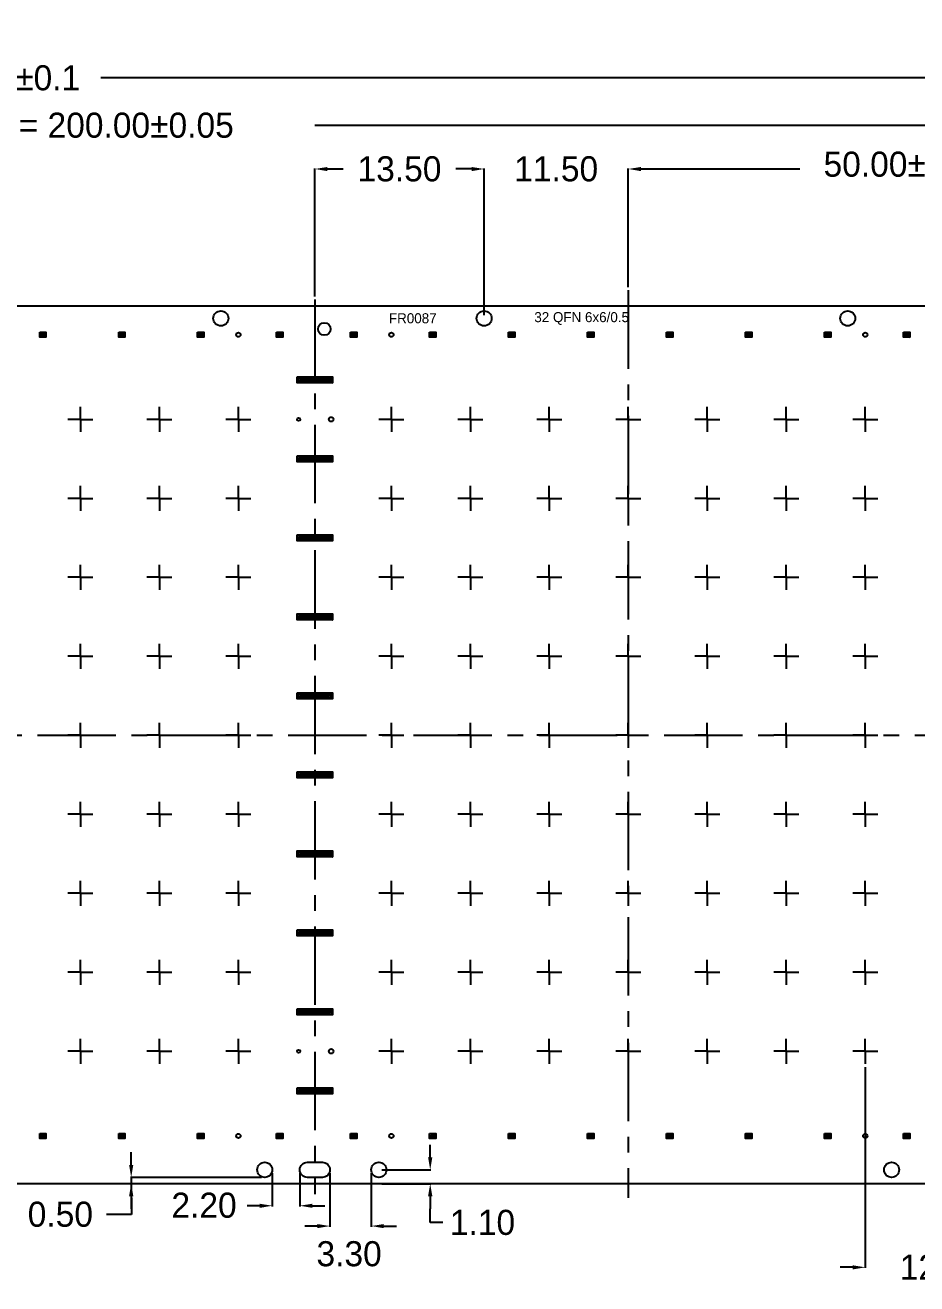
# Model space of a CAD drawing. Extents: x -347 to -72, y -334 to -144.
# Drawn here: x -196.7 to -125.6, y -244 to -143.6 of the extents above; entities that cross this region are included whole.
import ezdxf

# ---------------------------------------------------------------- set-up
doc = ezdxf.new("R2010")
doc.units = 0
doc.header["$LTSCALE"] = 5
doc.header["$MEASUREMENT"] = 0
doc.linetypes.add('CENTER', pattern=[2, 1.25, -0.25, 0.25, -0.25])
doc.layers.get('0').update_dxf_attribs({"linetype": 'CONTINUOUS'})
doc.layers.get('DEFPOINTS').update_dxf_attribs({"linetype": 'CONTINUOUS'})
for name, color, linetype in [('CENTER', 1, 'CENTER'), ('DIM', 3, 'CONTINUOUS'), ('Layer1', 4, 'CONTINUOUS')]:
    doc.layers.add(name, color=color, linetype=linetype)
doc.dimstyles.get("Standard").update_dxf_attribs({"dimtxt": 0.3, "dimasz": 0.2, "dimexe": 0.05, "dimexo": 0.15, "dimgap": 0.05, "dimtad": 0, "dimtoh": 1, "dimdec": 3, "dimdsep": 46, "dimtxsty": 'STANDARD', "dimcen": 0.5, "dimadec": 0, "dimazin": 0, "dimtfac": 1, "dimtdec": 3, "dimtofl": 0, "dimtmove": 0, "dimatfit": 3, "dimfxl": 1, "dimtolj": 1, "dimtzin": 0, "dimarcsym": 0})
pattern_1 = [(225, (100, 0.033), (0.088388348, -0.088388348), [])]

# ---------------------------------------------------------------- blocks, each defined once
blk = doc.blocks.new('*D0')
at = {"layer": 'DEFPOINTS', "color": 0, "linetype": 'Continuous', "transparency": 16777216}
for p in [(6.47, 208.23), (17.12, 208.73), (17.12, 208.23)]:
    blk.add_point(p, dxfattribs=at)
at = {"layer": 'DIM', "color": 0, "linetype": 'Continuous', "lineweight": -2, "transparency": 16777216}
for p, q in [((6.47, 209.73), (6.47, 210.73)), ((16.87, 208.73), (6.42, 208.73)), ((16.87, 208.23), (6.42, 208.23)), ((6.47, 208.73), (6.47, 208.23)), ((6.47, 208.48), (6.49, 205.78)), ((6.47, 207.23), (6.47, 206.23)), ((6.49, 205.78), (4.49, 205.78))]:
    blk.add_line(p, q, dxfattribs=at)
at = {"layer": 'DIM', "color": 0, "linetype": 'Continuous', "transparency": 16777216}
for points in [[(6.3, 209.73), (6.64, 209.73), (6.47, 208.73)], [(6.3, 207.23), (6.64, 207.23), (6.47, 208.23)]]:
    blk.add_solid(points, dxfattribs=at)
at = {"layer": 'DIM', "color": 0, "linetype": 'Continuous', "transparency": 16777216, "insert": (0.82, 205.78), "char_height": 2, "attachment_point": 5}
blk.add_mtext('\\A1;0.50', dxfattribs=at)
blk = doc.blocks.new('*D25')
at = {"layer": 'DEFPOINTS', "color": 0, "linetype": 'Continuous', "transparency": 16777216}
for p in [(26.22, 209.33), (26.22, 208.23), (30.32, 208.23)]:
    blk.add_point(p, dxfattribs=at)
at = {"layer": 'DIM', "color": 0, "linetype": 'Continuous', "lineweight": -2, "transparency": 16777216}
for p, q in [((30.32, 210.33), (30.32, 211.33)), ((26.47, 209.33), (30.37, 209.33)), ((26.47, 208.23), (30.37, 208.23)), ((30.32, 207.23), (30.32, 206.23)), ((30.32, 205.13), (30.32, 206.23)), ((31.32, 205.13), (30.32, 205.13))]:
    blk.add_line(p, q, dxfattribs=at)
at = {"layer": 'DIM', "color": 0, "linetype": 'Continuous', "transparency": 16777216}
for points in [[(30.15, 210.33), (30.49, 210.33), (30.32, 209.33)], [(30.15, 207.23), (30.49, 207.23), (30.32, 208.23)]]:
    blk.add_solid(points, dxfattribs=at)
at = {"layer": 'DIM', "color": 0, "linetype": 'Continuous', "transparency": 16777216, "insert": (34.49, 205.13), "char_height": 2, "attachment_point": 5}
blk.add_mtext('\\A1;1.10', dxfattribs=at)
blk = doc.blocks.new('*D26')
at = {"layer": 'DEFPOINTS', "color": 0, "linetype": 'Continuous', "transparency": 16777216}
for p in [(22.32, 209.33), (25.62, 209.33), (25.62, 204.85)]:
    blk.add_point(p, dxfattribs=at)
at = {"layer": 'DIM', "color": 0, "linetype": 'Continuous', "lineweight": -2, "transparency": 16777216}
for p, q in [((22.32, 209.08), (22.32, 204.8)), ((25.62, 209.08), (25.62, 204.8)), ((21.32, 204.85), (20.32, 204.85)), ((26.62, 204.85), (27.62, 204.85))]:
    blk.add_line(p, q, dxfattribs=at)
at = {"layer": 'DIM', "color": 0, "linetype": 'Continuous', "transparency": 16777216}
for points in [[(21.32, 205.01), (21.32, 204.68), (22.32, 204.85)], [(26.62, 205.01), (26.62, 204.68), (25.62, 204.85)]]:
    blk.add_solid(points, dxfattribs=at)
at = {"layer": 'DIM', "color": 0, "linetype": 'Continuous', "transparency": 16777216, "insert": (23.85, 202.63), "char_height": 2, "attachment_point": 5}
blk.add_mtext('\\A1;3.30', dxfattribs=at)
blk = doc.blocks.new('*D27')
at = {"layer": 'DEFPOINTS', "color": 0, "linetype": 'Continuous', "transparency": 16777216}
for p in [(17.72, 209.33), (19.92, 209.33), (17.72, 206.47)]:
    blk.add_point(p, dxfattribs=at)
at = {"layer": 'DIM', "color": 0, "linetype": 'Continuous', "lineweight": -2, "transparency": 16777216}
for p, q in [((17.72, 209.08), (17.72, 206.42)), ((19.92, 209.08), (19.92, 206.42)), ((16.72, 206.47), (15.72, 206.47)), ((20.92, 206.47), (21.92, 206.47))]:
    blk.add_line(p, q, dxfattribs=at)
at = {"layer": 'DIM', "color": 0, "linetype": 'Continuous', "transparency": 16777216}
for points in [[(16.72, 206.63), (16.72, 206.3), (17.72, 206.47)], [(20.92, 206.63), (20.92, 206.3), (19.92, 206.47)]]:
    blk.add_solid(points, dxfattribs=at)
at = {"layer": 'DIM', "color": 0, "linetype": 'Continuous', "transparency": 16777216, "insert": (12.28, 206.5), "char_height": 2, "attachment_point": 5}
blk.add_mtext('\\A1;2.20', dxfattribs=at)
blk = doc.blocks.new('*D28')
at = {"layer": 'DEFPOINTS', "color": 0, "linetype": 'Continuous', "transparency": 16777216}
for p in [(-103.88, 292.63), (-103.88, 279.47), (96.12, 279.47)]:
    blk.add_point(p, dxfattribs=at)
at = {"layer": 'DIM', "color": 0, "linetype": 'Continuous', "lineweight": -2, "transparency": 16777216}
for p, q in [((-103.88, 279.72), (-103.88, 292.68)), ((-102.88, 292.63), (-28.88, 292.63)), ((95.12, 292.63), (21.12, 292.63)), ((96.12, 279.72), (96.12, 292.68))]:
    blk.add_line(p, q, dxfattribs=at)
at = {"layer": 'DIM', "color": 0, "linetype": 'Continuous', "transparency": 16777216}
for points in [[(-102.88, 292.79), (-102.88, 292.46), (-103.88, 292.63)], [(95.12, 292.79), (95.12, 292.46), (96.12, 292.63)]]:
    blk.add_solid(points, dxfattribs=at)
at = {"layer": 'DIM', "color": 0, "linetype": 'Continuous', "transparency": 16777216, "insert": (-3.88, 292.63), "char_height": 2, "attachment_point": 5}
blk.add_mtext('\\A1;50.00%%p0.030 x 4 = 200.00%%p0.05', dxfattribs=at)
blk = doc.blocks.new('*D29')
at = {"layer": 'DEFPOINTS', "color": 0, "linetype": 'Continuous', "transparency": 16777216}
for p in [(-129.28, 296.41), (-129.28, 277.23), (120.72, 277.24, -2.04)]:
    blk.add_point(p, dxfattribs=at)
at = {"layer": 'DIM', "color": 0, "linetype": 'Continuous', "lineweight": -2, "transparency": 16777216}
for p, q in [((-129.28, 277.48), (-129.28, 296.46)), ((-128.28, 296.41), (-12.61, 296.41)), ((119.72, 296.41), (4.05, 296.41)), ((120.72, 277.49), (120.72, 296.46))]:
    blk.add_line(p, q, dxfattribs=at)
at = {"layer": 'DIM', "color": 0, "linetype": 'Continuous', "transparency": 16777216}
for points in [[(-128.28, 296.58), (-128.28, 296.25), (-129.28, 296.41)], [(119.72, 296.58), (119.72, 296.25), (120.72, 296.41)]]:
    blk.add_solid(points, dxfattribs=at)
at = {"layer": 'DIM', "color": 0, "linetype": 'Continuous', "transparency": 16777216, "insert": (-4.28, 296.41), "char_height": 2, "attachment_point": 5}
blk.add_mtext('\\A1;250.00%%p0.1', dxfattribs=at)
blk = doc.blocks.new('*D37')
at = {"layer": 'DEFPOINTS', "color": 0, "linetype": 'Continuous', "transparency": 16777216}
for p in [(46.12, 289.15), (46.12, 282.47), (96.12, 282.47)]:
    blk.add_point(p, dxfattribs=at)
at = {"layer": 'DIM', "color": 0, "linetype": 'Continuous', "lineweight": -2, "transparency": 16777216}
for p, q in [((46.12, 282.72), (46.12, 289.2)), ((47.12, 289.15), (59.79, 289.15)), ((95.12, 289.15), (78.45, 289.15)), ((96.12, 282.72), (96.12, 289.2))]:
    blk.add_line(p, q, dxfattribs=at)
at = {"layer": 'DIM', "color": 0, "linetype": 'Continuous', "transparency": 16777216}
for points in [[(47.12, 289.31), (47.12, 288.98), (46.12, 289.15)], [(95.12, 289.31), (95.12, 288.98), (96.12, 289.15)]]:
    blk.add_solid(points, dxfattribs=at)
at = {"layer": 'DIM', "color": 0, "linetype": 'Continuous', "transparency": 16777216, "insert": (69.12, 289.52), "char_height": 2, "attachment_point": 5}
blk.add_mtext('\\A1;50.00%%p0.030', dxfattribs=at)
blk = doc.blocks.new('*D38')
at = {"layer": 'DEFPOINTS', "color": 0, "linetype": 'Continuous', "transparency": 16777216}
for p in [(21.12, 289.15), (21.12, 278.74), (34.62, 277.23)]:
    blk.add_point(p, dxfattribs=at)
at = {"layer": 'DIM', "color": 0, "linetype": 'Continuous', "lineweight": -2, "transparency": 16777216}
for p, q in [((21.12, 278.99), (21.12, 289.2)), ((22.12, 289.15), (23.37, 289.15)), ((33.62, 289.15), (32.37, 289.15)), ((34.62, 277.48), (34.62, 289.2))]:
    blk.add_line(p, q, dxfattribs=at)
at = {"layer": 'DIM', "color": 0, "linetype": 'Continuous', "transparency": 16777216}
for points in [[(22.12, 289.31), (22.12, 288.98), (21.12, 289.15)], [(33.62, 289.31), (33.62, 288.98), (34.62, 289.15)]]:
    blk.add_solid(points, dxfattribs=at)
at = {"layer": 'DIM', "color": 0, "linetype": 'Continuous', "transparency": 16777216, "insert": (27.87, 289.15), "char_height": 2, "attachment_point": 5}
blk.add_mtext('\\A1;13.50', dxfattribs=at)
blk = doc.blocks.new('*D39')
at = {"layer": 'DEFPOINTS', "color": 0, "linetype": 'Continuous', "transparency": 16777216}
for p in [(46.12, 289.15), (46.12, 279.47), (34.62, 277.23)]:
    blk.add_point(p, dxfattribs=at)
at = {"layer": 'DIM', "color": 0, "linetype": 'Continuous', "lineweight": -2, "transparency": 16777216}
for p, q in [((33.62, 289.15), (32.62, 289.15)), ((34.62, 277.48), (34.62, 289.2)), ((46.12, 279.72), (46.12, 289.2)), ((47.12, 289.15), (48.12, 289.15))]:
    blk.add_line(p, q, dxfattribs=at)
at = {"layer": 'DIM', "color": 0, "linetype": 'Continuous', "transparency": 16777216}
for points in [[(33.62, 289.31), (33.62, 288.98), (34.62, 289.15)], [(47.12, 289.31), (47.12, 288.98), (46.12, 289.15)]]:
    blk.add_solid(points, dxfattribs=at)
at = {"layer": 'DIM', "color": 0, "linetype": 'Continuous', "transparency": 16777216, "insert": (40.37, 289.15), "char_height": 2, "attachment_point": 5}
blk.add_mtext('\\A1;11.50', dxfattribs=at)
blk = doc.blocks.new('*D49')
at = {"layer": 'DEFPOINTS', "color": 0, "linetype": 'Continuous', "transparency": 16777216}
for p in [(65.02, 217.78), (77.22, 217.78), (77.22, 201.56)]:
    blk.add_point(p, dxfattribs=at)
at = {"layer": 'DIM', "color": 0, "linetype": 'Continuous', "lineweight": -2, "transparency": 16777216}
for p, q in [((65.02, 217.53), (65.02, 201.51)), ((77.22, 217.53), (77.22, 201.51)), ((64.02, 201.56), (63.02, 201.56)), ((78.22, 201.56), (79.22, 201.56))]:
    blk.add_line(p, q, dxfattribs=at)
at = {"layer": 'DIM', "color": 0, "linetype": 'Continuous', "transparency": 16777216}
for points in [[(64.02, 201.72), (64.02, 201.39), (65.02, 201.56)], [(78.22, 201.72), (78.22, 201.39), (77.22, 201.56)]]:
    blk.add_solid(points, dxfattribs=at)
at = {"layer": 'DIM', "color": 0, "linetype": 'Continuous', "transparency": 16777216, "insert": (71.12, 201.56), "char_height": 2, "attachment_point": 5}
blk.add_mtext('\\A1;12.20', dxfattribs=at)

msp = doc.modelspace()

# ---------------------------------------------------------------- hatches: boundary and pattern name
at = {"layer": 'Layer1'}
h = msp.add_hatch(dxfattribs=at)
h.set_pattern_fill('ANSI31', color=256, angle=180, style=0)
h.set_pattern_definition(pattern_1)
h.paths.add_polyline_path([(-220.2408, -168.4906), (-220.2408, -168.0906), (-220.7408, -168.0906), (-220.7408, -168.4906)])
h.paths.add_polyline_path([(-213.9408, -168.4906), (-213.9408, -168.0906), (-214.4408, -168.0906), (-214.4408, -168.4906)])
h.paths.add_polyline_path([(-208.1408, -168.0906), (-208.1408, -168.4906), (-207.6408, -168.4906), (-207.6408, -168.0906)])
h.paths.add_polyline_path([(-201.8408, -168.4906), (-201.3408, -168.4906), (-201.3408, -168.0906), (-201.8408, -168.0906)])
h.paths.add_polyline_path([(-195.0408, -168.4906), (-195.0408, -168.0906), (-195.5408, -168.0906), (-195.5408, -168.4906)])
h.paths.add_polyline_path([(-189.2408, -168.4906), (-188.7408, -168.4906), (-188.7408, -168.0906), (-189.2408, -168.0906)])
h.paths.add_polyline_path([(-182.4408, -168.0906), (-182.9408, -168.0906), (-182.9408, -168.4906), (-182.4408, -168.4906)])
h.paths.add_polyline_path([(-176.6408, -168.4906), (-176.1408, -168.4906), (-176.1408, -168.0906), (-176.6408, -168.0906)])
h = msp.add_hatch(dxfattribs=at)
h.set_pattern_fill('ANSI31', color=256, angle=180, style=0)
h.set_pattern_definition([(225, (150, 0.033), (0.088388348, -0.088388348), [])])
h.paths.add_polyline_path([(-170.2408, -168.4906), (-170.2408, -168.0906), (-170.7408, -168.0906), (-170.7408, -168.4906)])
h.paths.add_polyline_path([(-163.9408, -168.4906), (-163.9408, -168.0906), (-164.4408, -168.0906), (-164.4408, -168.4906)])
h.paths.add_polyline_path([(-158.1408, -168.0906), (-158.1408, -168.4906), (-157.6408, -168.4906), (-157.6408, -168.0906)])
h.paths.add_polyline_path([(-151.8408, -168.4906), (-151.3408, -168.4906), (-151.3408, -168.0906), (-151.8408, -168.0906)])
h.paths.add_polyline_path([(-145.0408, -168.4906), (-145.0408, -168.0906), (-145.5408, -168.0906), (-145.5408, -168.4906)])
h.paths.add_polyline_path([(-139.2408, -168.4906), (-138.7408, -168.4906), (-138.7408, -168.0906), (-139.2408, -168.0906)])
h.paths.add_polyline_path([(-132.4408, -168.0906), (-132.9408, -168.0906), (-132.9408, -168.4906), (-132.4408, -168.4906)])
h.paths.add_polyline_path([(-126.6408, -168.4906), (-126.1408, -168.4906), (-126.1408, -168.0906), (-126.6408, -168.0906)])
h = msp.add_hatch(dxfattribs=at)
h.set_pattern_fill('ANSI31', color=256, angle=180, style=0)
h.set_pattern_definition(pattern_1)
h.paths.add_polyline_path([(-172.1908, -228.8406), (-172.1908, -228.3406), (-174.992, -228.3406), (-174.992, -228.8406)])
h.paths.add_polyline_path([(-172.1908, -222.5406), (-172.1908, -222.0406), (-174.992, -222.0406), (-174.992, -222.5406)])
h.paths.add_polyline_path([(-174.992, -215.7406), (-174.992, -216.2406), (-172.1908, -216.2406), (-172.1908, -215.7406)])
h.paths.add_polyline_path([(-172.1908, -209.9406), (-172.1908, -209.4406), (-174.992, -209.4406), (-174.992, -209.9406)])
h.paths.add_polyline_path([(-172.1908, -203.6406), (-172.1908, -203.1406), (-174.992, -203.1406), (-174.992, -203.6406)])
h.paths.add_polyline_path([(-172.1908, -197.3406), (-172.1908, -196.8406), (-174.992, -196.8406), (-174.992, -197.3406)])
h.paths.add_polyline_path([(-172.1908, -191.0406), (-172.1908, -190.5406), (-174.992, -190.5406), (-174.992, -191.0406)])
h.paths.add_polyline_path([(-172.1908, -184.7406), (-172.1908, -184.2406), (-174.992, -184.2406), (-174.992, -184.7406)])
h.paths.add_polyline_path([(-172.1908, -178.4406), (-172.1908, -177.9406), (-174.992, -177.9406), (-174.992, -178.4406)])
h.paths.add_polyline_path([(-174.992, -171.6406), (-174.992, -172.1406), (-172.1908, -172.1406), (-172.1908, -171.6406)])
h = msp.add_hatch(dxfattribs=at)
h.set_pattern_fill('ANSI31', color=256, angle=180, style=0)
h.set_pattern_definition([(225, (100, -63.867), (0.088388348, -0.088388348), [])])
h.paths.add_polyline_path([(-220.2408, -232.3906), (-220.2408, -231.9906), (-220.7408, -231.9906), (-220.7408, -232.3906)])
h.paths.add_polyline_path([(-213.9408, -232.3906), (-213.9408, -231.9906), (-214.4408, -231.9906), (-214.4408, -232.3906)])
h.paths.add_polyline_path([(-208.1408, -231.9906), (-208.1408, -232.3906), (-207.6408, -232.3906), (-207.6408, -231.9906)])
h.paths.add_polyline_path([(-201.8408, -232.3906), (-201.3408, -232.3906), (-201.3408, -231.9906), (-201.8408, -231.9906)])
h.paths.add_polyline_path([(-195.0408, -232.3906), (-195.0408, -231.9906), (-195.5408, -231.9906), (-195.5408, -232.3906)])
h.paths.add_polyline_path([(-189.2408, -232.3906), (-188.7408, -232.3906), (-188.7408, -231.9906), (-189.2408, -231.9906)])
h.paths.add_polyline_path([(-182.4408, -231.9906), (-182.9408, -231.9906), (-182.9408, -232.3906), (-182.4408, -232.3906)])
h.paths.add_polyline_path([(-176.6408, -232.3906), (-176.1408, -232.3906), (-176.1408, -231.9906), (-176.6408, -231.9906)])
h = msp.add_hatch(dxfattribs=at)
h.set_pattern_fill('ANSI31', color=256, angle=180, style=0)
h.set_pattern_definition([(225, (150, -63.867), (0.088388348, -0.088388348), [])])
h.paths.add_polyline_path([(-170.2408, -232.3906), (-170.2408, -231.9906), (-170.7408, -231.9906), (-170.7408, -232.3906)])
h.paths.add_polyline_path([(-163.9408, -232.3906), (-163.9408, -231.9906), (-164.4408, -231.9906), (-164.4408, -232.3906)])
h.paths.add_polyline_path([(-158.1408, -231.9906), (-158.1408, -232.3906), (-157.6408, -232.3906), (-157.6408, -231.9906)])
h.paths.add_polyline_path([(-151.8408, -232.3906), (-151.3408, -232.3906), (-151.3408, -231.9906), (-151.8408, -231.9906)])
h.paths.add_polyline_path([(-145.0408, -232.3906), (-145.0408, -231.9906), (-145.5408, -231.9906), (-145.5408, -232.3906)])
h.paths.add_polyline_path([(-139.2408, -232.3906), (-138.7408, -232.3906), (-138.7408, -231.9906), (-139.2408, -231.9906)])
h.paths.add_polyline_path([(-132.4408, -231.9906), (-132.9408, -231.9906), (-132.9408, -232.3906), (-132.4408, -232.3906)])
h.paths.add_polyline_path([(-126.6408, -232.3906), (-126.1408, -232.3906), (-126.1408, -231.9906), (-126.6408, -231.9906)])

# ---------------------------------------------------------------- linework, layer by layer
for p, q in [((-322.9908, -165.9906), (-74.9895, -165.9906)), ((-322.1943, -235.9906), (-74.9872, -235.9906))]:
    msp.add_line(p, q)
msp.add_lwpolyline([(-172.9908, -234.2906, -1), (-172.9908, -235.4906), (-174.1908, -235.4906, -1), (-174.1908, -234.2906)], format="xyb", close=True)
for centre, radius in [((-181.0908, -166.9906), 0.6), ((-160.0908, -166.9906), 0.6), ((-131.0908, -166.9906), 0.6), ((-172.8408, -167.8406), 0.5), ((-179.6908, -168.2906), 0.175), ((-167.4908, -168.2906), 0.175), ((-129.6908, -168.2906), 0.175), ((-174.8908, -175.0406), 0.125), ((-172.2908, -175.0406), 0.185), ((-174.8908, -225.4406), 0.125), ((-172.2908, -225.4406), 0.185), ((-179.6908, -232.1906), 0.175), ((-167.4908, -232.1906), 0.175), ((-129.6908, -232.1906), 0.175), ((-177.5908, -234.8906), 0.6), ((-168.4908, -234.8906), 0.6), ((-127.5908, -234.8906), 0.6)]:
    msp.add_circle(centre, radius)
at = {"layer": 'CENTER'}
for p, q in [((-173.5908, -165.4875), (-173.5908, -236.8193)), ((-148.5908, -164.7509), (-148.5908, -237.1248)), ((-192.2908, -175.0406), (-192.2908, -174.0406)), ((-185.9908, -175.0406), (-185.9908, -174.0406)), ((-179.6908, -175.0406), (-179.6908, -174.0406)), ((-167.4908, -175.0406), (-167.4908, -174.0406)), ((-161.1908, -175.0406), (-161.1908, -174.0406)), ((-154.8908, -175.0406), (-154.8908, -174.0406)), ((-148.5908, -175.0406), (-148.5908, -174.0406)), ((-142.2908, -175.0406), (-142.2908, -174.0406)), ((-135.9908, -175.0406), (-135.9908, -174.0406)), ((-129.6908, -175.0406), (-129.6908, -174.0406)), ((-192.2908, -175.0406), (-193.2908, -175.0406)), ((-192.2908, -175.0406), (-191.2908, -175.0406)), ((-192.2908, -175.0406), (-192.2908, -176.0406)), ((-185.9908, -175.0406), (-186.9908, -175.0406)), ((-185.9908, -175.0406), (-185.9908, -176.0406)), ((-185.9908, -175.0406), (-184.9908, -175.0406)), ((-179.6908, -175.0406), (-180.6908, -175.0406)), ((-179.6908, -175.0406), (-179.6908, -176.0406)), ((-179.6908, -175.0406), (-178.6908, -175.0406)), ((-167.4908, -175.0406), (-168.4908, -175.0406)), ((-167.4908, -175.0406), (-166.4908, -175.0406)), ((-167.4908, -175.0406), (-167.4908, -176.0406)), ((-161.1908, -175.0406), (-162.1908, -175.0406)), ((-161.1908, -175.0406), (-160.1908, -175.0406)), ((-161.1908, -175.0406), (-161.1908, -176.0406)), ((-154.8908, -175.0406), (-155.8908, -175.0406)), ((-154.8908, -175.0406), (-154.8908, -176.0406)), ((-154.8908, -175.0406), (-153.8908, -175.0406)), ((-148.5908, -175.0406), (-149.5908, -175.0406)), ((-148.5908, -175.0406), (-147.5908, -175.0406)), ((-148.5908, -175.0406), (-148.5908, -176.0406)), ((-142.2908, -175.0406), (-143.2908, -175.0406)), ((-142.2908, -175.0406), (-141.2908, -175.0406)), ((-142.2908, -175.0406), (-142.2908, -176.0406)), ((-135.9908, -175.0406), (-136.9908, -175.0406)), ((-135.9908, -175.0406), (-135.9908, -176.0406)), ((-135.9908, -175.0406), (-134.9908, -175.0406)), ((-129.6908, -175.0406), (-130.6908, -175.0406)), ((-129.6908, -175.0406), (-129.6908, -176.0406)), ((-129.6908, -175.0406), (-128.6908, -175.0406)), ((-192.2908, -181.3406), (-192.2908, -180.3406)), ((-185.9908, -181.3406), (-185.9908, -180.3406)), ((-179.6908, -181.3406), (-179.6908, -180.3406)), ((-167.4908, -181.3406), (-167.4908, -180.3406)), ((-161.1908, -181.3406), (-161.1908, -180.3406)), ((-154.8908, -181.3406), (-154.8908, -180.3406)), ((-148.5908, -181.3406), (-148.5908, -180.3406)), ((-142.2908, -181.3406), (-142.2908, -180.3406)), ((-135.9908, -181.3406), (-135.9908, -180.3406)), ((-129.6908, -181.3406), (-129.6908, -180.3406)), ((-192.2908, -181.3406), (-193.2908, -181.3406)), ((-192.2908, -181.3406), (-191.2908, -181.3406)), ((-192.2908, -181.3406), (-192.2908, -182.3406)), ((-185.9908, -181.3406), (-186.9908, -181.3406)), ((-185.9908, -181.3406), (-184.9908, -181.3406)), ((-185.9908, -181.3406), (-185.9908, -182.3406)), ((-179.6908, -181.3406), (-180.6908, -181.3406)), ((-179.6908, -181.3406), (-178.6908, -181.3406)), ((-179.6908, -181.3406), (-179.6908, -182.3406)), ((-167.4908, -181.3406), (-168.4908, -181.3406)), ((-167.4908, -181.3406), (-166.4908, -181.3406)), ((-167.4908, -181.3406), (-167.4908, -182.3406)), ((-161.1908, -181.3406), (-162.1908, -181.3406)), ((-161.1908, -181.3406), (-160.1908, -181.3406)), ((-161.1908, -181.3406), (-161.1908, -182.3406)), ((-154.8908, -181.3406), (-155.8908, -181.3406)), ((-154.8908, -181.3406), (-153.8908, -181.3406)), ((-154.8908, -181.3406), (-154.8908, -182.3406)), ((-148.5908, -181.3406), (-149.5908, -181.3406)), ((-148.5908, -181.3406), (-148.5908, -182.3406)), ((-148.5908, -181.3406), (-147.5908, -181.3406)), ((-142.2908, -181.3406), (-143.2908, -181.3406)), ((-142.2908, -181.3406), (-141.2908, -181.3406)), ((-142.2908, -181.3406), (-142.2908, -182.3406)), ((-135.9908, -181.3406), (-136.9908, -181.3406)), ((-135.9908, -181.3406), (-134.9908, -181.3406)), ((-135.9908, -181.3406), (-135.9908, -182.3406)), ((-129.6908, -181.3406), (-130.6908, -181.3406)), ((-129.6908, -181.3406), (-128.6908, -181.3406)), ((-129.6908, -181.3406), (-129.6908, -182.3406)), ((-192.2908, -187.6406), (-192.2908, -186.6406)), ((-185.9908, -187.6406), (-185.9908, -186.6406)), ((-179.6908, -187.6406), (-179.6908, -186.6406)), ((-167.4908, -187.6406), (-167.4908, -186.6406)), ((-161.1908, -187.6406), (-161.1908, -186.6406)), ((-154.8908, -187.6406), (-154.8908, -186.6406)), ((-148.5908, -187.6406), (-148.5908, -186.6406)), ((-142.2908, -187.6406), (-142.2908, -186.6406)), ((-135.9908, -187.6406), (-135.9908, -186.6406)), ((-129.6908, -187.6406), (-129.6908, -186.6406)), ((-192.2908, -187.6406), (-193.2908, -187.6406)), ((-192.2908, -187.6406), (-191.2908, -187.6406)), ((-192.2908, -187.6406), (-192.2908, -188.6406)), ((-185.9908, -187.6406), (-186.9908, -187.6406)), ((-185.9908, -187.6406), (-184.9908, -187.6406)), ((-185.9908, -187.6406), (-185.9908, -188.6406)), ((-179.6908, -187.6406), (-180.6908, -187.6406)), ((-179.6908, -187.6406), (-178.6908, -187.6406)), ((-179.6908, -187.6406), (-179.6908, -188.6406)), ((-167.4908, -187.6406), (-168.4908, -187.6406)), ((-167.4908, -187.6406), (-166.4908, -187.6406)), ((-167.4908, -187.6406), (-167.4908, -188.6406)), ((-161.1908, -187.6406), (-162.1908, -187.6406)), ((-161.1908, -187.6406), (-160.1908, -187.6406)), ((-161.1908, -187.6406), (-161.1908, -188.6406)), ((-154.8908, -187.6406), (-155.8908, -187.6406)), ((-154.8908, -187.6406), (-153.8908, -187.6406)), ((-154.8908, -187.6406), (-154.8908, -188.6406)), ((-148.5908, -187.6406), (-149.5908, -187.6406)), ((-148.5908, -187.6406), (-147.5908, -187.6406)), ((-148.5908, -187.6406), (-148.5908, -188.6406)), ((-142.2908, -187.6406), (-143.2908, -187.6406)), ((-142.2908, -187.6406), (-141.2908, -187.6406)), ((-142.2908, -187.6406), (-142.2908, -188.6406)), ((-135.9908, -187.6406), (-136.9908, -187.6406)), ((-135.9908, -187.6406), (-134.9908, -187.6406)), ((-135.9908, -187.6406), (-135.9908, -188.6406)), ((-129.6908, -187.6406), (-130.6908, -187.6406)), ((-129.6908, -187.6406), (-128.6908, -187.6406)), ((-129.6908, -187.6406), (-129.6908, -188.6406)), ((-192.2908, -193.9406), (-192.2908, -192.9406)), ((-185.9908, -193.9406), (-185.9908, -192.9406)), ((-179.6908, -193.9406), (-179.6908, -192.9406)), ((-167.4908, -193.9406), (-167.4908, -192.9406)), ((-161.1908, -193.9406), (-161.1908, -192.9406)), ((-154.8908, -193.9406), (-154.8908, -192.9406)), ((-148.5908, -193.9406), (-148.5908, -192.9406)), ((-142.2908, -193.9406), (-142.2908, -192.9406)), ((-135.9908, -193.9406), (-135.9908, -192.9406)), ((-129.6908, -193.9406), (-129.6908, -192.9406)), ((-192.2908, -193.9406), (-193.2908, -193.9406)), ((-192.2908, -193.9406), (-192.2908, -194.9406)), ((-192.2908, -193.9406), (-191.2908, -193.9406)), ((-185.9908, -193.9406), (-186.9908, -193.9406)), ((-185.9908, -193.9406), (-185.9908, -194.9406)), ((-185.9908, -193.9406), (-184.9908, -193.9406)), ((-179.6908, -193.9406), (-180.6908, -193.9406)), ((-179.6908, -193.9406), (-179.6908, -194.9406)), ((-179.6908, -193.9406), (-178.6908, -193.9406)), ((-167.4908, -193.9406), (-168.4908, -193.9406)), ((-167.4908, -193.9406), (-167.4908, -194.9406)), ((-167.4908, -193.9406), (-166.4908, -193.9406)), ((-161.1908, -193.9406), (-162.1908, -193.9406)), ((-161.1908, -193.9406), (-161.1908, -194.9406)), ((-161.1908, -193.9406), (-160.1908, -193.9406)), ((-154.8908, -193.9406), (-155.8908, -193.9406)), ((-154.8908, -193.9406), (-154.8908, -194.9406)), ((-154.8908, -193.9406), (-153.8908, -193.9406)), ((-148.5908, -193.9406), (-149.5908, -193.9406)), ((-148.5908, -193.9406), (-148.5908, -194.9406)), ((-148.5908, -193.9406), (-147.5908, -193.9406)), ((-142.2908, -193.9406), (-143.2908, -193.9406)), ((-142.2908, -193.9406), (-142.2908, -194.9406)), ((-142.2908, -193.9406), (-141.2908, -193.9406)), ((-135.9908, -193.9406), (-136.9908, -193.9406)), ((-135.9908, -193.9406), (-135.9908, -194.9406)), ((-135.9908, -193.9406), (-134.9908, -193.9406)), ((-129.6908, -193.9406), (-130.6908, -193.9406)), ((-129.6908, -193.9406), (-129.6908, -194.9406)), ((-129.6908, -193.9406), (-128.6908, -193.9406)), ((-192.2908, -200.2406), (-192.2908, -199.2406)), ((-185.9908, -200.2406), (-185.9908, -199.2406)), ((-179.6908, -200.2406), (-179.6908, -199.2406)), ((-167.4908, -200.2406), (-167.4908, -199.2406)), ((-161.1908, -200.2406), (-161.1908, -199.2406)), ((-154.8908, -200.2406), (-154.8908, -199.2406)), ((-148.5908, -200.2406), (-148.5908, -199.2406)), ((-142.2908, -200.2406), (-142.2908, -199.2406)), ((-135.9908, -200.2406), (-135.9908, -199.2406)), ((-129.6908, -200.2406), (-129.6908, -199.2406)), ((-325.7267, -200.2406), (-72.6932, -200.2406)), ((-192.2908, -200.2406), (-193.2908, -200.2406)), ((-192.2908, -200.2406), (-191.2908, -200.2406)), ((-192.2908, -200.2406), (-192.2908, -201.2406)), ((-185.9908, -200.2406), (-186.9908, -200.2406)), ((-185.9908, -200.2406), (-184.9908, -200.2406)), ((-185.9908, -200.2406), (-185.9908, -201.2406)), ((-179.6908, -200.2406), (-180.6908, -200.2406)), ((-179.6908, -200.2406), (-178.6908, -200.2406)), ((-179.6908, -200.2406), (-179.6908, -201.2406)), ((-167.4908, -200.2406), (-168.4908, -200.2406)), ((-167.4908, -200.2406), (-166.4908, -200.2406)), ((-167.4908, -200.2406), (-167.4908, -201.2406)), ((-161.1908, -200.2406), (-162.1908, -200.2406)), ((-161.1908, -200.2406), (-160.1908, -200.2406)), ((-161.1908, -200.2406), (-161.1908, -201.2406)), ((-154.8908, -200.2406), (-155.8908, -200.2406)), ((-154.8908, -200.2406), (-154.8908, -201.2406)), ((-154.8908, -200.2406), (-153.8908, -200.2406)), ((-148.5908, -200.2406), (-149.5908, -200.2406)), ((-148.5908, -200.2406), (-148.5908, -201.2406)), ((-148.5908, -200.2406), (-147.5908, -200.2406)), ((-142.2908, -200.2406), (-143.2908, -200.2406)), ((-142.2908, -200.2406), (-141.2908, -200.2406)), ((-142.2908, -200.2406), (-142.2908, -201.2406)), ((-135.9908, -200.2406), (-136.9908, -200.2406)), ((-135.9908, -200.2406), (-134.9908, -200.2406)), ((-135.9908, -200.2406), (-135.9908, -201.2406)), ((-129.6908, -200.2406), (-130.6908, -200.2406)), ((-129.6908, -200.2406), (-128.6908, -200.2406)), ((-129.6908, -200.2406), (-129.6908, -201.2406)), ((-192.2908, -206.5406), (-192.2908, -205.5406)), ((-185.9908, -206.5406), (-185.9908, -205.5406)), ((-179.6908, -206.5406), (-179.6908, -205.5406)), ((-167.4908, -206.5406), (-167.4908, -205.5406)), ((-161.1908, -206.5406), (-161.1908, -205.5406)), ((-154.8908, -206.5406), (-154.8908, -205.5406)), ((-148.5908, -206.5406), (-148.5908, -205.5406)), ((-142.2908, -206.5406), (-142.2908, -205.5406)), ((-135.9908, -206.5406), (-135.9908, -205.5406)), ((-129.6908, -206.5406), (-129.6908, -205.5406)), ((-192.2908, -206.5406), (-193.2908, -206.5406)), ((-192.2908, -206.5406), (-191.2908, -206.5406)), ((-192.2908, -206.5406), (-192.2908, -207.5406)), ((-185.9908, -206.5406), (-186.9908, -206.5406)), ((-185.9908, -206.5406), (-185.9908, -207.5406)), ((-185.9908, -206.5406), (-184.9908, -206.5406)), ((-179.6908, -206.5406), (-180.6908, -206.5406)), ((-179.6908, -206.5406), (-179.6908, -207.5406)), ((-179.6908, -206.5406), (-178.6908, -206.5406)), ((-167.4908, -206.5406), (-168.4908, -206.5406)), ((-167.4908, -206.5406), (-166.4908, -206.5406)), ((-167.4908, -206.5406), (-167.4908, -207.5406)), ((-161.1908, -206.5406), (-162.1908, -206.5406)), ((-161.1908, -206.5406), (-160.1908, -206.5406)), ((-161.1908, -206.5406), (-161.1908, -207.5406)), ((-154.8908, -206.5406), (-155.8908, -206.5406)), ((-154.8908, -206.5406), (-153.8908, -206.5406)), ((-154.8908, -206.5406), (-154.8908, -207.5406)), ((-148.5908, -206.5406), (-149.5908, -206.5406)), ((-148.5908, -206.5406), (-148.5908, -207.5406)), ((-148.5908, -206.5406), (-147.5908, -206.5406)), ((-142.2908, -206.5406), (-143.2908, -206.5406)), ((-142.2908, -206.5406), (-141.2908, -206.5406)), ((-142.2908, -206.5406), (-142.2908, -207.5406)), ((-135.9908, -206.5406), (-136.9908, -206.5406)), ((-135.9908, -206.5406), (-135.9908, -207.5406)), ((-135.9908, -206.5406), (-134.9908, -206.5406)), ((-129.6908, -206.5406), (-130.6908, -206.5406)), ((-129.6908, -206.5406), (-129.6908, -207.5406)), ((-129.6908, -206.5406), (-128.6908, -206.5406)), ((-192.2908, -212.8406), (-192.2908, -211.8406)), ((-185.9908, -212.8406), (-185.9908, -211.8406)), ((-179.6908, -212.8406), (-179.6908, -211.8406)), ((-167.4908, -212.8406), (-167.4908, -211.8406)), ((-161.1908, -212.8406), (-161.1908, -211.8406)), ((-154.8908, -212.8406), (-154.8908, -211.8406)), ((-148.5908, -212.8406), (-148.5908, -211.8406)), ((-142.2908, -212.8406), (-142.2908, -211.8406)), ((-135.9908, -212.8406), (-135.9908, -211.8406)), ((-129.6908, -212.8406), (-129.6908, -211.8406)), ((-192.2908, -212.8406), (-193.2908, -212.8406)), ((-192.2908, -212.8406), (-191.2908, -212.8406)), ((-192.2908, -212.8406), (-192.2908, -213.8406)), ((-185.9908, -212.8406), (-186.9908, -212.8406)), ((-185.9908, -212.8406), (-185.9908, -213.8406)), ((-185.9908, -212.8406), (-184.9908, -212.8406)), ((-179.6908, -212.8406), (-180.6908, -212.8406)), ((-179.6908, -212.8406), (-179.6908, -213.8406)), ((-179.6908, -212.8406), (-178.6908, -212.8406)), ((-167.4908, -212.8406), (-168.4908, -212.8406)), ((-167.4908, -212.8406), (-166.4908, -212.8406)), ((-167.4908, -212.8406), (-167.4908, -213.8406)), ((-161.1908, -212.8406), (-162.1908, -212.8406)), ((-161.1908, -212.8406), (-160.1908, -212.8406)), ((-161.1908, -212.8406), (-161.1908, -213.8406)), ((-154.8908, -212.8406), (-155.8908, -212.8406)), ((-154.8908, -212.8406), (-153.8908, -212.8406)), ((-154.8908, -212.8406), (-154.8908, -213.8406)), ((-148.5908, -212.8406), (-149.5908, -212.8406)), ((-148.5908, -212.8406), (-148.5908, -213.8406)), ((-148.5908, -212.8406), (-147.5908, -212.8406)), ((-142.2908, -212.8406), (-143.2908, -212.8406)), ((-142.2908, -212.8406), (-141.2908, -212.8406)), ((-142.2908, -212.8406), (-142.2908, -213.8406)), ((-135.9908, -212.8406), (-136.9908, -212.8406)), ((-135.9908, -212.8406), (-135.9908, -213.8406)), ((-135.9908, -212.8406), (-134.9908, -212.8406)), ((-129.6908, -212.8406), (-130.6908, -212.8406)), ((-129.6908, -212.8406), (-129.6908, -213.8406)), ((-129.6908, -212.8406), (-128.6908, -212.8406)), ((-192.2908, -219.1406), (-192.2908, -218.1406)), ((-185.9908, -219.1406), (-185.9908, -218.1406)), ((-179.6908, -219.1406), (-179.6908, -218.1406)), ((-167.4908, -219.1406), (-167.4908, -218.1406)), ((-161.1908, -219.1406), (-161.1908, -218.1406)), ((-154.8908, -219.1406), (-154.8908, -218.1406)), ((-148.5908, -219.1406), (-148.5908, -218.1406)), ((-142.2908, -219.1406), (-142.2908, -218.1406)), ((-135.9908, -219.1406), (-135.9908, -218.1406)), ((-129.6908, -219.1406), (-129.6908, -218.1406)), ((-192.2908, -219.1406), (-193.2908, -219.1406)), ((-192.2908, -219.1406), (-191.2908, -219.1406)), ((-192.2908, -219.1406), (-192.2908, -220.1406)), ((-185.9908, -219.1406), (-186.9908, -219.1406)), ((-185.9908, -219.1406), (-185.9908, -220.1406)), ((-185.9908, -219.1406), (-184.9908, -219.1406)), ((-179.6908, -219.1406), (-180.6908, -219.1406)), ((-179.6908, -219.1406), (-179.6908, -220.1406)), ((-179.6908, -219.1406), (-178.6908, -219.1406)), ((-167.4908, -219.1406), (-168.4908, -219.1406)), ((-167.4908, -219.1406), (-166.4908, -219.1406)), ((-167.4908, -219.1406), (-167.4908, -220.1406)), ((-161.1908, -219.1406), (-162.1908, -219.1406)), ((-161.1908, -219.1406), (-160.1908, -219.1406)), ((-161.1908, -219.1406), (-161.1908, -220.1406)), ((-154.8908, -219.1406), (-155.8908, -219.1406)), ((-154.8908, -219.1406), (-153.8908, -219.1406)), ((-154.8908, -219.1406), (-154.8908, -220.1406)), ((-148.5908, -219.1406), (-149.5908, -219.1406)), ((-148.5908, -219.1406), (-148.5908, -220.1406)), ((-148.5908, -219.1406), (-147.5908, -219.1406)), ((-142.2908, -219.1406), (-143.2908, -219.1406)), ((-142.2908, -219.1406), (-141.2908, -219.1406)), ((-142.2908, -219.1406), (-142.2908, -220.1406)), ((-135.9908, -219.1406), (-136.9908, -219.1406)), ((-135.9908, -219.1406), (-135.9908, -220.1406)), ((-135.9908, -219.1406), (-134.9908, -219.1406)), ((-129.6908, -219.1406), (-130.6908, -219.1406)), ((-129.6908, -219.1406), (-129.6908, -220.1406)), ((-129.6908, -219.1406), (-128.6908, -219.1406)), ((-192.2908, -225.4406), (-192.2908, -224.4406)), ((-185.9908, -225.4406), (-185.9908, -224.4406)), ((-179.6908, -225.4406), (-179.6908, -224.4406)), ((-167.4908, -225.4406), (-167.4908, -224.4406)), ((-161.1908, -225.4406), (-161.1908, -224.4406)), ((-154.8908, -225.4406), (-154.8908, -224.4406)), ((-148.5908, -225.4406), (-148.5908, -224.4406)), ((-142.2908, -225.4406), (-142.2908, -224.4406)), ((-135.9908, -225.4406), (-135.9908, -224.4406)), ((-129.6908, -225.4406), (-129.6908, -224.4406)), ((-192.2908, -225.4406), (-193.2908, -225.4406)), ((-192.2908, -225.4406), (-192.2908, -226.4406)), ((-192.2908, -225.4406), (-191.2908, -225.4406)), ((-185.9908, -225.4406), (-186.9908, -225.4406)), ((-185.9908, -225.4406), (-185.9908, -226.4406)), ((-185.9908, -225.4406), (-184.9908, -225.4406)), ((-179.6908, -225.4406), (-180.6908, -225.4406)), ((-179.6908, -225.4406), (-179.6908, -226.4406)), ((-179.6908, -225.4406), (-178.6908, -225.4406)), ((-167.4908, -225.4406), (-168.4908, -225.4406)), ((-167.4908, -225.4406), (-166.4908, -225.4406)), ((-167.4908, -225.4406), (-167.4908, -226.4406)), ((-161.1908, -225.4406), (-162.1908, -225.4406)), ((-161.1908, -225.4406), (-161.1908, -226.4406)), ((-161.1908, -225.4406), (-160.1908, -225.4406)), ((-154.8908, -225.4406), (-155.8908, -225.4406)), ((-154.8908, -225.4406), (-154.8908, -226.4406)), ((-154.8908, -225.4406), (-153.8908, -225.4406)), ((-148.5908, -225.4406), (-149.5908, -225.4406)), ((-148.5908, -225.4406), (-148.5908, -226.4406)), ((-148.5908, -225.4406), (-147.5908, -225.4406)), ((-142.2908, -225.4406), (-143.2908, -225.4406)), ((-142.2908, -225.4406), (-142.2908, -226.4406)), ((-142.2908, -225.4406), (-141.2908, -225.4406)), ((-135.9908, -225.4406), (-136.9908, -225.4406)), ((-135.9908, -225.4406), (-135.9908, -226.4406)), ((-135.9908, -225.4406), (-134.9908, -225.4406)), ((-129.6908, -225.4406), (-130.6908, -225.4406)), ((-129.6908, -225.4406), (-129.6908, -226.4406)), ((-129.6908, -225.4406), (-128.6908, -225.4406))]:
    msp.add_line(p, q, dxfattribs=at)
at = {"layer": 'Layer1'}
for points in [[(-195.5408, -168.0906), (-195.0408, -168.0906), (-195.0408, -168.4906), (-195.5408, -168.4906)], [(-189.2408, -168.0906), (-188.7408, -168.0906), (-188.7408, -168.4906), (-189.2408, -168.4906)], [(-182.9408, -168.0906), (-182.4408, -168.0906), (-182.4408, -168.4906), (-182.9408, -168.4906)], [(-176.6408, -168.0906), (-176.1408, -168.0906), (-176.1408, -168.4906), (-176.6408, -168.4906)], [(-170.7408, -168.0906), (-170.2408, -168.0906), (-170.2408, -168.4906), (-170.7408, -168.4906)], [(-164.4408, -168.0906), (-163.9408, -168.0906), (-163.9408, -168.4906), (-164.4408, -168.4906)], [(-158.1408, -168.0906), (-157.6408, -168.0906), (-157.6408, -168.4906), (-158.1408, -168.4906)], [(-151.8408, -168.0906), (-151.3408, -168.0906), (-151.3408, -168.4906), (-151.8408, -168.4906)], [(-145.5408, -168.0906), (-145.0408, -168.0906), (-145.0408, -168.4906), (-145.5408, -168.4906)], [(-139.2408, -168.0906), (-138.7408, -168.0906), (-138.7408, -168.4906), (-139.2408, -168.4906)], [(-132.9408, -168.0906), (-132.4408, -168.0906), (-132.4408, -168.4906), (-132.9408, -168.4906)], [(-126.6408, -168.0906), (-126.1408, -168.0906), (-126.1408, -168.4906), (-126.6408, -168.4906)], [(-174.992, -171.6406), (-172.1908, -171.6406), (-172.1908, -172.1406), (-174.992, -172.1406)], [(-174.992, -177.9406), (-172.1908, -177.9406), (-172.1908, -178.4406), (-174.992, -178.4406)], [(-174.992, -184.2406), (-172.1908, -184.2406), (-172.1908, -184.7406), (-174.992, -184.7406)], [(-172.1908, -190.5406), (-172.1908, -190.5406), (-172.1908, -191.0406), (-174.992, -191.0406), (-174.992, -191.0406), (-174.992, -190.5406)], [(-174.992, -196.8406), (-172.1908, -196.8406), (-172.1908, -197.3406), (-174.992, -197.3406)], [(-174.992, -203.1406), (-172.1908, -203.1406), (-172.1908, -203.6406), (-174.992, -203.6406)], [(-172.1908, -209.4406), (-172.1908, -209.4406), (-172.1908, -209.9406), (-174.992, -209.9406), (-174.992, -209.9406), (-174.992, -209.4406)], [(-174.992, -215.7406), (-172.1908, -215.7406), (-172.1908, -216.2406), (-174.992, -216.2406)], [(-174.992, -222.0406), (-172.1908, -222.0406), (-172.1908, -222.5406), (-174.992, -222.5406)], [(-174.992, -228.3406), (-172.1908, -228.3406), (-172.1908, -228.8406), (-174.992, -228.8406)], [(-195.5408, -231.9906), (-195.0408, -231.9906), (-195.0408, -232.3906), (-195.5408, -232.3906)], [(-189.2408, -231.9906), (-188.7408, -231.9906), (-188.7408, -232.3906), (-189.2408, -232.3906)], [(-182.9408, -231.9906), (-182.4408, -231.9906), (-182.4408, -232.3906), (-182.9408, -232.3906)], [(-176.6408, -231.9906), (-176.1408, -231.9906), (-176.1408, -232.3906), (-176.6408, -232.3906)], [(-170.7408, -231.9906), (-170.2408, -231.9906), (-170.2408, -232.3906), (-170.7408, -232.3906)], [(-164.4408, -231.9906), (-163.9408, -231.9906), (-163.9408, -232.3906), (-164.4408, -232.3906)], [(-158.1408, -231.9906), (-157.6408, -231.9906), (-157.6408, -232.3906), (-158.1408, -232.3906)], [(-151.8408, -231.9906), (-151.3408, -231.9906), (-151.3408, -232.3906), (-151.8408, -232.3906)], [(-145.5408, -231.9906), (-145.0408, -231.9906), (-145.0408, -232.3906), (-145.5408, -232.3906)], [(-139.2408, -231.9906), (-138.7408, -231.9906), (-138.7408, -232.3906), (-139.2408, -232.3906)], [(-132.9408, -231.9906), (-132.4408, -231.9906), (-132.4408, -232.3906), (-132.9408, -232.3906)], [(-126.6408, -231.9906), (-126.1408, -231.9906), (-126.1408, -232.3906), (-126.6408, -232.3906)]]:
    msp.add_lwpolyline(points, close=True, dxfattribs=at)

# ---------------------------------------------------------------- texts
at = {"linetype": 'Continuous'}
for s, p in [('FR0087', (-167.6849, -167.3798)), ('32 QFN 6x6/0.5', (-156.0883, -167.2906))]:
    msp.add_text(s, height=0.8, dxfattribs=at).set_placement(p)

# ---------------------------------------------------------------- dimensions: what is measured, and where the dimension line sits
at = {"layer": 'DIM', "linetype": 'Continuous'}
for base, p1, p2, text, override, picture, middle in [((-298.5908, -151.599), (-98.5908, -164.7509), (-298.5908, -164.7509), '50.00%%p0.030 x 4 = <>.00%%p0.05', {"dimtxt": 2, "dimasz": 1, "dimexo": 0.25, "dimgap": 1, "dimtmove": 1}, '*D28', (-198.5908, -151.599)), ((-323.9908, -147.8107), (-73.9908, -166.9894, -2.0357), (-323.9908, -166.9906), '<>.00%%p0.1', {"dimtxt": 2, "dimasz": 1, "dimexo": 0.25, "dimgap": 1, "dimtmove": 1}, '*D29', (-198.9908, -147.8107)), ((-173.5908, -155.0804), (-160.0908, -166.9906), (-173.5908, -165.4875), '<>0', {"dimtxt": 2, "dimasz": 1, "dimexo": 0.25, "dimgap": 1, "dimtmove": 2}, '*D38', (-166.8408, -155.0804)), ((-148.5908, -155.0804), (-160.0908, -166.9906), (-148.5908, -164.7509), '<>0', {"dimtxt": 2, "dimasz": 1, "dimexo": 0.25, "dimgap": 1, "dimtmove": 2}, '*D39', (-154.3408, -155.0804))]:
    dim = msp.add_linear_dim(base=base, p1=p1, p2=p2, angle=180, text=text, dimstyle='STANDARD', override=override, dxfattribs=at)
    dim.commit()
    dim.dimension.update_dxf_attribs({"geometry": picture, "text_midpoint": middle, "insert": (-194.7117, -444.2256)})
for base, p1, p2, angle, text, override, picture, middle in [((-148.5908, -155.0804), (-98.5908, -161.7521), (-148.5908, -161.7521), 180, '<>.00%%p0.030', {"dimtxt": 2, "dimasz": 1, "dimexo": 0.25, "dimgap": 1, "dimtmove": 1}, '*D37', (-125.5908, -154.7017)), ((-188.2418, -235.9906), (-177.5908, -235.4906), (-177.5908, -235.9906), 270, '<>0', {"dimtxt": 2, "dimasz": 1, "dimexo": 0.25, "dimgap": 1, "dimtmove": 1}, '*D0', (-191.2227, -238.4445)), ((-164.393, -235.9906), (-168.4908, -234.8906), (-168.4908, -235.9906), 270, '<>0', {"dimtxt": 2, "dimasz": 1, "dimexo": 0.25, "dimgap": 1, "dimtmove": 1}, '*D25', (-163.6162, -239.0958)), ((-176.9908, -237.7605), (-174.7908, -234.8906), (-176.9908, -234.8906), 180, '<>0', {"dimtxt": 2, "dimasz": 1, "dimexo": 0.25, "dimgap": 1, "dimtmove": 2}, '*D27', (-182.4363, -237.7274)), ((-169.0908, -239.3782), (-172.3908, -234.8906), (-169.0908, -234.8906), 180, '<>0', {"dimtxt": 2, "dimasz": 1, "dimexo": 0.25, "dimgap": 1, "dimtmove": 2}, '*D26', (-170.8622, -241.5987))]:
    dim = msp.add_linear_dim(base=base, p1=p1, p2=p2, angle=angle, text=text, dimstyle='STANDARD', override=override, dxfattribs=at)
    dim.commit()
    dim.dimension.update_dxf_attribs({"geometry": picture, "text_midpoint": middle, "dimtype": 128, "insert": (-194.7117, -444.2256)})
dim = msp.add_linear_dim(base=(-117.4908, -242.6704), p1=(-129.6908, -226.4406), p2=(-117.4908, -226.4406), text='<>0', dimstyle='STANDARD', override={"dimtxt": 2, "dimasz": 1, "dimexo": 0.25, "dimgap": 1, "dimtmove": 2}, dxfattribs=at)
dim.commit()
dim.dimension.update_dxf_attribs({"geometry": '*D49', "text_midpoint": (-123.5908, -242.6704), "insert": (-194.7117, -444.2256)})

doc.saveas('drawing.dxf')
